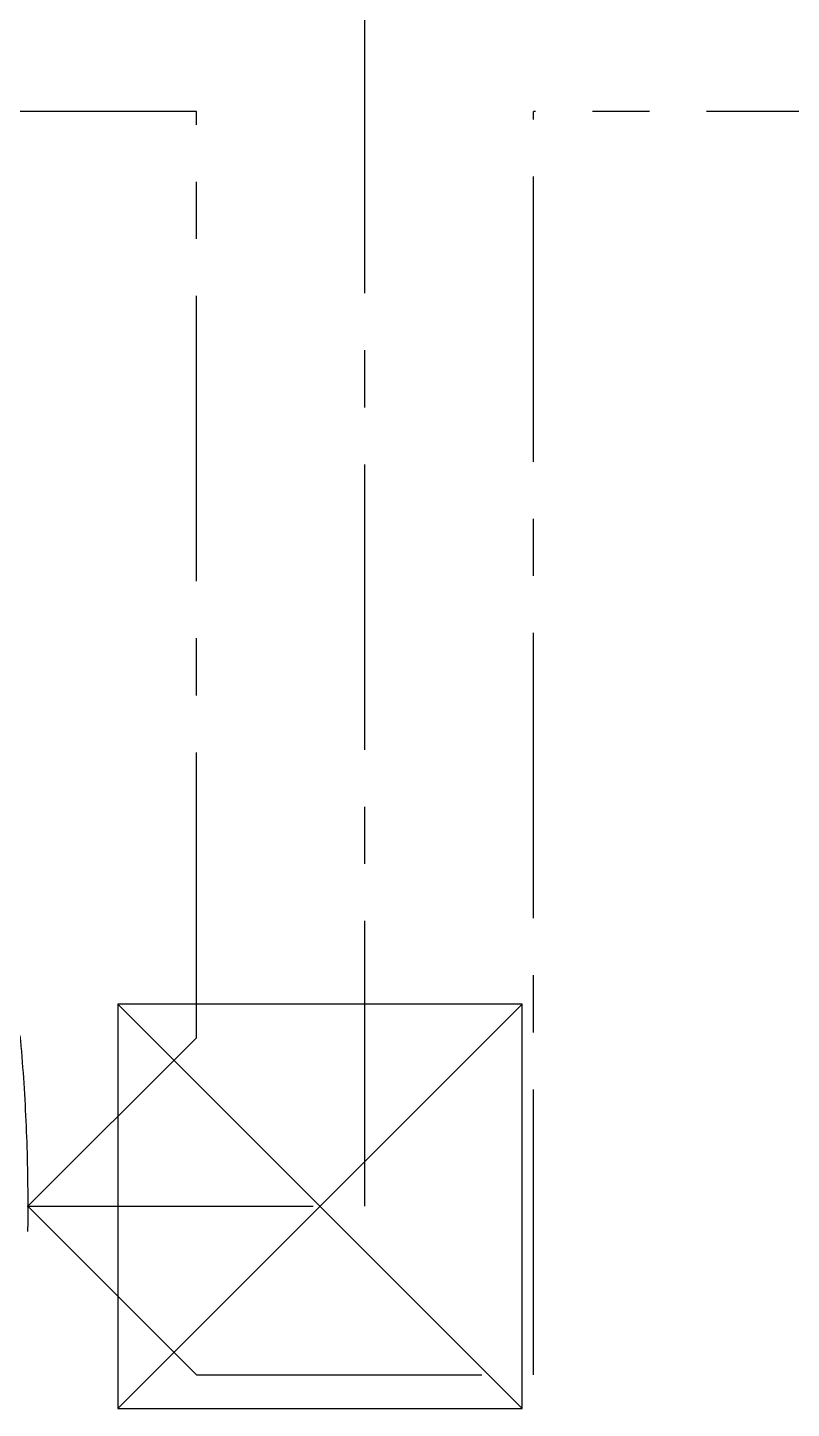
# Model space of a CAD drawing. Header units: millimetres. Extents: x 0 to 504600, y 0 to 118800.
# Drawn here: x 272630 to 273479, y 46075 to 47611 of the extents above; entities that cross this region are included whole.
import ezdxf

# ---------------------------------------------------------------- set-up
doc = ezdxf.new("R2010")
doc.units = ezdxf.units.MM
doc.header["$LTSCALE"] = 200
doc.linetypes.add('CENTER', pattern=[50.8, 31.75, -6.35, 6.35, -6.35])
for name, color, linetype in [('LG-AIRCON', 240, 'Continuous'), ('제어선', 6, 'Continuous'), ('통신선', 150, 'Continuous')]:
    doc.layers.add(name, color=color, linetype=linetype)

# ---------------------------------------------------------------- blocks, each defined once
blk = doc.blocks.new('A$C7F214049')
at = {"layer": 'LG-AIRCON', "color": 0}
for points, knots in [([(1151.3, 440), (1152.8, 424.3), (1154, 408.5), (1156.2, 376.9), (1157.1, 361), (1159.3, 313.5), (1160, 281.7), (1160, 250)], [0, 0, 0, 0, 0.25, 0.25, 0.5, 0.5, 1, 1, 1, 1]), ([(1160, 250), (1160, 245.3), (1160, 240.7), (1159.9, 231.3), (1159.9, 226.7), (1159.8, 222)], [0, 0, 0, 0, 0.499515, 0.499515, 1, 1, 1, 1])]:
    blk.add_open_spline(points, degree=3, knots=knots, dxfattribs=at)
blk.add_open_spline([(1159.2, 250), (1159.6, 250), (1160, 250), (1160, 250)], degree=3, dxfattribs=at)
blk = doc.blocks.new('실내기점검구')
at = {"layer": 'LG-AIRCON', "color": 5, "ltscale": 3}
for p, q in [((0, 450), (450, 0)), ((450, 450), (0, 0))]:
    blk.add_line(p, q, dxfattribs=at)
at = {"layer": 'LG-AIRCON', "color": 7, "ltscale": 3}
blk.add_lwpolyline([(450, 450), (0, 450), (0, 0), (450, 0)], close=True, dxfattribs=at)

msp = doc.modelspace()

# ---------------------------------------------------------------- linework, layer by layer
at = {"layer": '제어선', "linetype": 'CENTER', "ltscale": 0.05}
for p, q in [((272817.5, 47517.7), (269962.4, 47517.7)), ((272817.5, 46487.1), (272817.5, 47517.7)), ((276242.5, 47517.7), (273192.5, 47517.7)), ((273192.5, 46112.1), (273192.5, 47517.7)), ((272630, 46299.6), (272817.5, 46487.1)), ((272630, 46299.6), (272817.5, 46112.1)), ((272817.5, 46112.1), (273192.5, 46112.1))]:
    msp.add_line(p, q, dxfattribs=at)
at = {"layer": '통신선', "color": 150, "linetype": 'CENTER', "ltscale": 0.05}
for p, q in [((273005, 46299.6), (273005, 47892.7)), ((272630, 46299.6), (273005, 46299.6))]:
    msp.add_line(p, q, dxfattribs=at)

# ---------------------------------------------------------------- block references
at = {"layer": 'LG-AIRCON', "color": 211}
msp.add_blockref('A$C7F214049', (271470, 46049.6), dxfattribs=at)
at = {"layer": 'LG-AIRCON', "color": 8}
msp.add_blockref('실내기점검구', (272730, 46074.6), dxfattribs=at)

doc.saveas('drawing.dxf')
